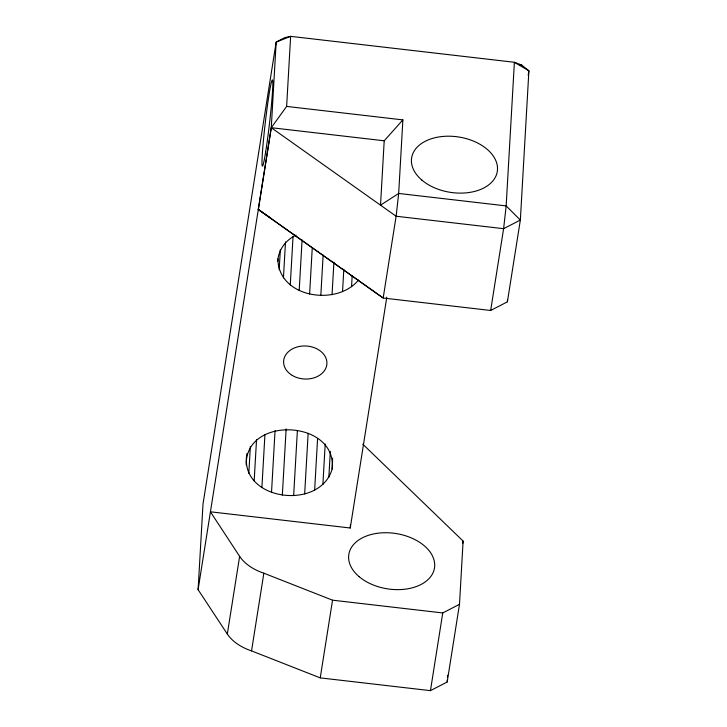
<?xml version="1.0" encoding="UTF-8"?>
<svg xmlns="http://www.w3.org/2000/svg" width="727" height="727" viewBox="0 0 727 727"><rect width="100%" height="100%" fill="white"/><g stroke="black" fill="none" stroke-linecap="round" stroke-linejoin="round"><path stroke-width="1.09" d="M246.235 464.88C245.126 415.153 337.564 419.906 332.121 469.024C320.107 511.272 238.729 500.767 246.88 453.657M198.098 589.67L203.006 504.056L276.169 42.102L284.893 37.595L290.636 36.35L514.389 62.277L521.668 65.039L528.902 70.801L520.35 220.054L507.391 301.841L490.661 310.474L383.174 298.025L258.312 209.494L383.174 298.025L396.124 216.237L398.678 193.455L402.885 119.891L286.629 106.415L271.271 127.707L198.098 589.67L227.324 634.044A43.366 27.989 9 0 0 251.542 650.892L320.234 677.882L430.448 690.65L447.187 682.008L459.491 604.31L463.108 541.079L362.8 444.179M248.816 473.35L250.361 446.414M254.159 481.092L256.54 439.562M261.902 487.572L264.919 434.819M358.502 280.031C336.865 306.739 278.141 297.716 277.905 258.903M286.629 106.415L290.636 36.35L276.169 42.102L271.271 127.707L258.321 209.321M279.177 269.753L280.34 249.543M283.439 277.85L285.502 241.937M271.516 492.352L275.051 430.629M290.273 284.902L293.036 236.638M282.34 495.114L286.138 428.894M299.197 290.418L302.087 239.91M293.653 495.66L297.379 430.566M309.62 294.026L312.256 248.007M304.668 493.951L308.139 433.347M320.825 295.471L323.142 255.068M314.637 490.116L317.59 438.49M332.048 294.671L333.92 262.129M322.888 484.4L325.205 443.997M328.849 477.212L330.331 451.394M332.484 460.4L332.612 458.155M332.121 469.024L332.575 461.163M342.535 291.672L343.816 269.226M351.55 286.683L352.195 275.451M459.491 604.31L442.752 612.952L332.539 600.184L263.846 573.194A43.366 27.989 9 0 1 239.628 556.346L210.412 511.799L350.25 528.002L350.441 524.63M384.21 140.793L380.521 205.168L398.678 193.455L506.156 205.914L520.35 220.054L503.611 228.687L396.124 216.237L271.271 127.707L384.21 140.793L402.885 119.891M447.187 682.008L447.314 679.754M447.441 677.491L447.568 675.238M507.391 301.841L507.528 299.579M227.324 634.044L239.628 556.346M251.542 650.892L263.846 573.194M320.234 677.882L332.539 600.184M350.25 528.002L386.8 297.225M430.448 690.65L442.752 612.952M490.661 310.474L503.611 228.687L506.156 205.914L514.389 62.277L528.902 70.801L528.193 75.235M462.763 543.296L463.108 541.079M277.778 261.147C278.314 249.834 285.938 239.792 296.089 235.139M519.414 64.776L521.668 65.039M258.312 209.494L271.371 218.591M292.263 375.423A21.683 16.53 3.3 0 0 326.777 364.999A21.683 16.53 3.3 0 0 296.752 347.088A21.683 16.53 3.3 0 0 292.263 375.423M265.709 151.589A43.366 2.136 -83.4 0 0 272.707 80.842A43.366 2.136 -83.4 0 0 263.774 136.749A43.366 2.136 -83.4 0 0 265.709 151.589M421.887 180.114A43.366 27.989 9 0 0 495.132 177.633A43.366 27.989 9 0 0 446.369 136.231A43.366 27.989 9 0 0 421.887 180.114M359.083 576.638A43.366 27.989 9 0 0 432.329 574.157A43.366 27.989 9 0 0 383.565 532.755A43.366 27.989 9 0 0 359.083 576.638"/></g></svg>
